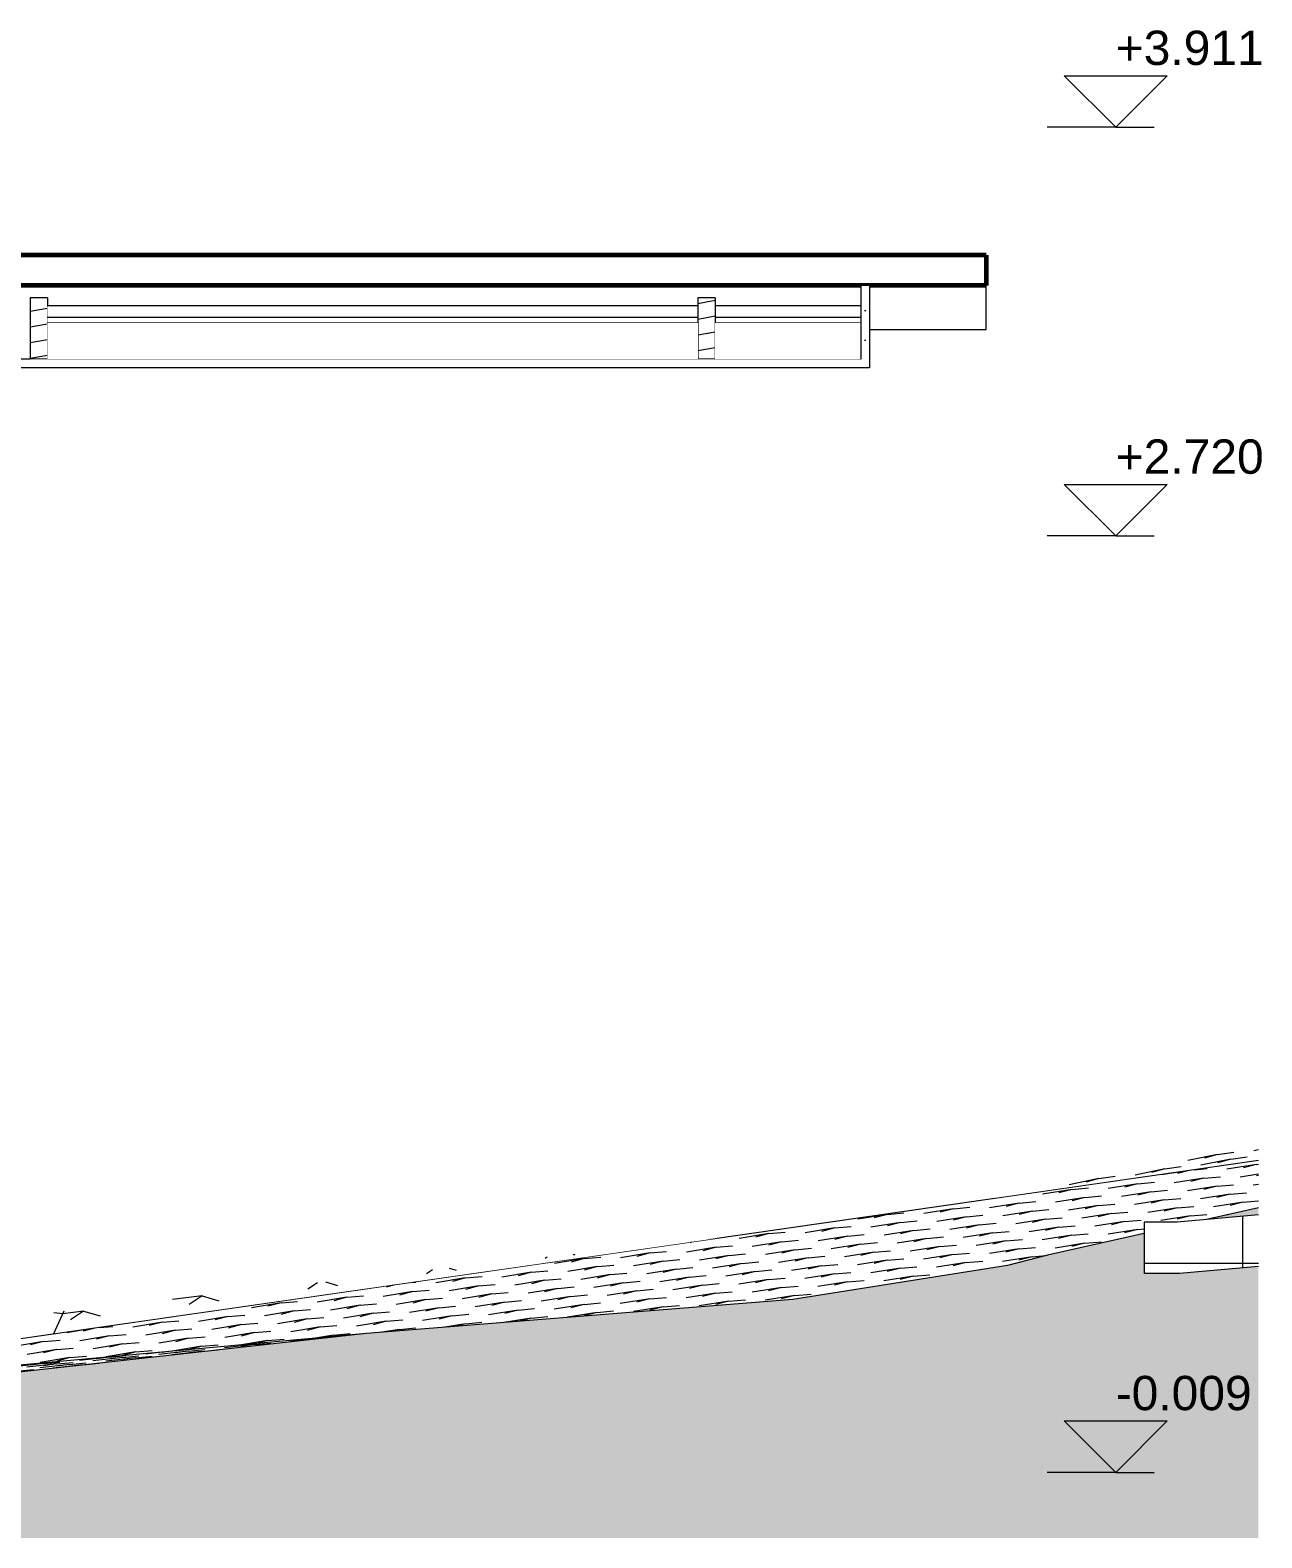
# Model space of a CAD drawing. Header units: metres. Extents: x 48 to 635, y -15 to 39.
# Drawn here: x 496.252 to 499.84, y -14.801 to -10.407 of the extents above; entities that cross this region are included whole.
import ezdxf

# ---------------------------------------------------------------- set-up
doc = ezdxf.new("R2010")
doc.units = ezdxf.units.M
doc.header["$MEASUREMENT"] = 0
doc.linetypes.add('Wipeout_Contour', pattern=[1, 0, -1])
for name, color, linetype in [('Dimensioning - General', 7, 'Continuous'), ('Interior - Furniture', 7, 'Continuous'), ('Interior - Stair & Railing', 7, 'Continuous'), ('Shell - Roof', 7, 'Continuous'), ('Site & Landscape - Terrain', 7, 'Continuous'), ('TOPO', 7, 'Continuous')]:
    doc.layers.add(name, color=color, linetype=linetype)
doc.styles.add('GENERATED_STYLE_1', font='')
doc.styles.get('GENERATED_STYLE_1').set_extended_font_data('Arial')
pattern_1 = [(10, (476.33491, -14.601266), (-0.00781417, 0.04431635), [])]
pattern_2 = [(0, (476.33491, -14.60127), (0, 0.08660254), [0, -0.05]), (0, (476.35991, -14.557965), (0, 0.08660254), [0, -0.05])]
pattern_3 = [(90, (476.3349, -14.60127), (-0.35, 0), []), (180, (476.3349, -14.60127), (0, 0.2), [])]

msp = doc.modelspace()

# ---------------------------------------------------------------- linework, layer by layer
at = {"layer": 'Dimensioning - General', "color": 7, "linetype": 'Continuous', "lineweight": 13}
for p, q in [((499.4146, -10.6899), (499.2646, -10.5399)), ((499.2646, -10.5399), (499.5646, -10.5399)), ((499.5646, -10.5399), (499.4146, -10.6899)), ((499.4146, -11.8813), (499.2646, -11.7313)), ((499.2646, -11.7313), (499.5646, -11.7313)), ((499.5646, -11.7313), (499.4146, -11.8813)), ((499.4146, -14.6106), (499.2646, -14.4606)), ((499.2646, -14.4606), (499.5646, -14.4606)), ((499.5646, -14.4606), (499.4146, -14.6106))]:
    msp.add_line(p, q, dxfattribs=at)
at = {"layer": 'Dimensioning - General', "color": 151, "linetype": 'Continuous', "lineweight": 20, "true_color": 0x80c2ff}
for p, q in [((499.4146, -10.6899), (499.2146, -10.6899)), ((499.4146, -10.6899), (499.5271, -10.6899)), ((499.4146, -11.8813), (499.2146, -11.8813)), ((499.4146, -11.8813), (499.5271, -11.8813)), ((499.4146, -14.6106), (499.2146, -14.6106)), ((499.4146, -14.6106), (499.5271, -14.6106))]:
    msp.add_line(p, q, dxfattribs=at)
at = {"layer": 'Site & Landscape - Terrain', "color": 55, "linetype": 'Continuous', "lineweight": 13, "true_color": 0xa2a233, "flags": 128}
msp.add_lwpolyline([(499.4973, -13.8813), (498.9596, -13.8813), (498.6973, -13.8813), (496.7551, -14.1568), (495.8073, -14.2913), (494.7992, -14.2913), (494.3073, -14.2913)], dxfattribs=at)

# ---------------------------------------------------------------- texts
at = {"layer": 'Dimensioning - General', "color": 5, "lineweight": 25, "char_height": 0.1, "attachment_point": 7, "style": 'GENERATED_STYLE_1'}
for s, insert in [('\\A1;{\\pql;\\fArial|b0|i0|c0|p34;+3.911}', (499.4146, -10.5099)), ('\\A1;{\\pql;\\fArial|b0|i0|c0|p34;+2.720}', (499.4146, -11.7013))]:
    msp.add_mtext(s, dxfattribs=dict(at, insert=insert))

# ---------------------------------------------------------------- wipeouts: each hides what was drawn before it
at = {"color": 254, "linetype": 'Wipeout_Contour', "lineweight": 0, "ltscale": 1985.627274}
msp.add_wipeout([(496.3023, -11.3663), (496.3023, -11.2907), (496.2523, -11.2907), (496.2523, -11.3663)], dxfattribs=at).dxf.layer = 'Interior - Furniture'
at = {"color": 254, "linetype": 'Wipeout_Contour', "lineweight": 0, "ltscale": 1993.405252}
msp.add_wipeout([(498.2473, -11.3663), (498.2473, -11.2907), (498.1973, -11.2907), (498.1973, -11.3663)], dxfattribs=at).dxf.layer = 'Interior - Furniture'
at = {"color": 254, "linetype": 'Wipeout_Contour', "lineweight": 0, "ltscale": 6954.083134}
msp.add_wipeout([(494.3073, -11.1871), (494.3573, -11.1871), (494.3573, -11.2109), (496.2523, -11.2109), (496.2523, -11.1871), (496.3023, -11.1871), (496.3023, -11.2109), (498.1973, -11.2109), (498.1973, -11.1871), (498.2473, -11.1871), (498.2473, -11.2109), (498.6723, -11.2109), (498.6723, -11.1509), (494.3073, -11.1509)], dxfattribs=at).dxf.layer = 'Shell - Roof'
at = {"color": 254, "linetype": 'Wipeout_Contour', "lineweight": 0, "ltscale": 1995.974353}
msp.add_wipeout([(498.6973, -11.1509), (498.6973, -11.279), (499.0373, -11.279), (499.0373, -11.1509)], dxfattribs=at).dxf.layer = 'Shell - Roof'

# ---------------------------------------------------------------- next in the draw order: hatches: boundary and pattern name
at = {"layer": 'Interior - Furniture', "linetype": 'Continuous', "lineweight": 13, "true_color": 0xe4ad2c}
h = msp.add_hatch(dxfattribs=at)
h.set_pattern_fill('Wood_0003', color=42, style=0, pattern_type=2)
h.set_pattern_definition(pattern_1)
h.paths.add_polyline_path([(496.3023, -11.3663), (496.3023, -11.2907), (496.2523, -11.2907), (496.2523, -11.3663)])
h = msp.add_hatch(dxfattribs=at)
h.set_pattern_fill('Wood_0003', color=42, style=0, pattern_type=2)
h.set_pattern_definition(pattern_1)
h.paths.add_polyline_path([(498.2473, -11.3663), (498.2473, -11.2907), (498.1973, -11.2907), (498.1973, -11.3663)])

# ---------------------------------------------------------------- next in the draw order: linework, layer by layer
at = {"layer": 'Interior - Furniture', "color": 104, "linetype": 'Continuous', "lineweight": 20, "true_color": 0x029e21}
for p, q in [((496.3023, -11.3663), (496.2523, -11.3663)), ((498.2473, -11.3663), (498.1973, -11.3663))]:
    msp.add_line(p, q, dxfattribs=at)
at = {"layer": 'Shell - Roof', "color": 23, "linetype": 'Continuous', "lineweight": 13, "true_color": 0xbf8080}
msp.add_line((498.6973, -11.279), (499.0373, -11.279), dxfattribs=at)

# ---------------------------------------------------------------- next in the draw order: wipeouts: each hides what was drawn before it
at = {"color": 254, "linetype": 'Wipeout_Contour', "lineweight": 0, "ltscale": 1994.345906}
msp.add_wipeout([(498.2473, -11.2447), (498.6723, -11.2447), (498.6723, -11.2109), (498.2473, -11.2109)], dxfattribs=at).dxf.layer = 'Interior - Furniture'
at = {"color": 254, "linetype": 'Wipeout_Contour', "lineweight": 0, "ltscale": 1987.187077}
msp.add_wipeout([(499.0373, -11.063), (494.3073, -11.063), (494.3073, -11.1509), (499.0373, -11.1509)], dxfattribs=at).dxf.layer = 'Shell - Roof'
at = {"color": 254, "linetype": 'Wipeout_Contour', "lineweight": 0, "ltscale": 3468.173113}
msp.add_wipeout([(494.3073, -14.4881), (494.3073, -14.5311), (497.2322, -14.2055), (494.7702, -14.4314), (494.7073, -14.4391), (494.7073, -14.4391), (494.7019, -14.4397)], dxfattribs=at).dxf.layer = 'TOPO'

# ---------------------------------------------------------------- next in the draw order: linework, layer by layer
at = {"layer": 'Interior - Furniture', "color": 104, "linetype": 'Continuous', "lineweight": 13, "true_color": 0x029e21}
msp.add_line((498.6723, -11.2109), (498.2473, -11.2109), dxfattribs=at)
at = {"layer": 'Shell - Roof', "color": 7, "linetype": 'Continuous', "lineweight": 60}
for p, q in [((499.0373, -11.063), (494.3073, -11.063)), ((499.0373, -11.063), (499.0373, -11.1509)), ((499.0373, -11.1509), (494.3073, -11.1509))]:
    msp.add_line(p, q, dxfattribs=at)
at = {"layer": 'Shell - Roof', "color": 23, "linetype": 'Continuous', "lineweight": 13, "true_color": 0xbf8080}
msp.add_line((499.0373, -11.279), (499.0373, -11.1509), dxfattribs=at)

# ---------------------------------------------------------------- next in the draw order: wipeouts: each hides what was drawn before it
at = {"color": 254, "linetype": 'Wipeout_Contour', "lineweight": 0, "ltscale": 1985.619136}
msp.add_wipeout([(496.3023, -11.2907), (496.3023, -11.1871), (496.2523, -11.1871), (496.2523, -11.2907)], dxfattribs=at).dxf.layer = 'Interior - Furniture'
at = {"color": 254, "linetype": 'Wipeout_Contour', "lineweight": 0, "ltscale": 1994.348131}
msp.add_wipeout([(498.2473, -11.2603), (498.6723, -11.2603), (498.6723, -11.2447), (498.2473, -11.2447)], dxfattribs=at).dxf.layer = 'Interior - Furniture'
at = {"color": 254, "linetype": 'Wipeout_Contour', "lineweight": 0, "ltscale": 5485.600256}
msp.add_wipeout([(494.7702, -14.4314), (497.2322, -14.2055), (498.4741, -14.1069), (499.0989, -14.0071), (499.2155, -13.9778), (499.4973, -13.9146), (499.4973, -13.8813), (499.5938, -13.8813), (499.6818, -13.8732), (499.8301, -13.8399), (499.8301, -13.7016)], dxfattribs=at).dxf.layer = 'TOPO'

# ---------------------------------------------------------------- next in the draw order: hatches: boundary and pattern name
at = {"layer": 'Interior - Furniture', "linetype": 'Continuous', "lineweight": 13, "true_color": 0xe4ad2c}
h = msp.add_hatch(dxfattribs=at)
h.set_pattern_fill('Wood_0003', color=42, style=0, pattern_type=2)
h.set_pattern_definition(pattern_1)
h.paths.add_polyline_path([(496.3023, -11.2907), (496.3023, -11.1871), (496.2523, -11.1871), (496.2523, -11.2907)])

# ---------------------------------------------------------------- next in the draw order: linework, layer by layer
at = {"layer": 'Interior - Furniture', "color": 104, "linetype": 'Continuous', "lineweight": 20, "true_color": 0x029e21}
msp.add_line((496.3023, -11.1871), (496.2523, -11.1871), dxfattribs=at)
at = {"layer": 'Interior - Furniture', "color": 104, "linetype": 'Continuous', "lineweight": 13, "true_color": 0x029e21}
for p, q in [((498.6723, -11.2447), (498.2473, -11.2447)), ((498.2473, -11.2603), (498.6723, -11.2603))]:
    msp.add_line(p, q, dxfattribs=at)
at = {"layer": 'Interior - Furniture', "color": 104, "linetype": 'Continuous', "lineweight": 20, "true_color": 0x029e21, "flags": 128}
for points in [[(496.2523, -11.1871), (496.2523, -11.2907), (496.2523, -11.3663)], [(496.3023, -11.1871), (496.3023, -11.2907), (496.3023, -11.3663)]]:
    msp.add_lwpolyline(points, dxfattribs=at)
at = {"layer": 'TOPO', "color": 54, "linetype": 'Continuous', "lineweight": 13}
for p, q in [((498.9418, -13.8419), (498.9898, -13.8378)), ((499.5942, -13.8393), (499.5078, -13.8534)), ((499.5942, -13.8393), (499.5558, -13.8493)), ((498.7498, -13.8584), (498.6634, -13.8725)), ((498.7881, -13.8818), (498.7016, -13.8959)), ((498.7498, -13.8584), (498.7114, -13.8684)), ((498.7881, -13.8818), (498.7496, -13.8917)), ((498.7498, -13.8584), (498.7978, -13.8543)), ((498.7881, -13.8818), (498.836, -13.8777)), ((498.9418, -13.8419), (498.8554, -13.856)), ((498.98, -13.8653), (498.8936, -13.8794)), ((498.9418, -13.8419), (498.9034, -13.8519)), ((498.98, -13.8653), (498.9416, -13.8753)), ((498.98, -13.8653), (499.028, -13.8612)), ((499.0183, -13.8887), (499.0663, -13.8846)), ((499.172, -13.8489), (499.0856, -13.8629)), ((499.2102, -13.8722), (499.1238, -13.8863)), ((499.172, -13.8489), (499.1336, -13.8588)), ((499.2102, -13.8722), (499.1718, -13.8822)), ((499.172, -13.8489), (499.22, -13.8447)), ((499.2102, -13.8722), (499.2582, -13.8681)), ((499.4022, -13.8558), (499.3158, -13.8699)), ((499.4405, -13.8792), (499.354, -13.8933)), ((499.4022, -13.8558), (499.3638, -13.8658)), ((499.4405, -13.8792), (499.402, -13.8891)), ((499.4022, -13.8558), (499.4502, -13.8517)), ((499.4405, -13.8792), (499.4884, -13.8751)), ((499.6324, -13.8627), (499.546, -13.8768)), ((499.6324, -13.8627), (499.594, -13.8727)), ((499.6324, -13.8627), (499.6804, -13.8586)), ((499.7416, -13.8597), (499.738, -13.8603)), ((498.4041, -13.9147), (498.3177, -13.9288)), ((498.4041, -13.9147), (498.3657, -13.9247)), ((498.4041, -13.9147), (498.4521, -13.9106)), ((498.5961, -13.8982), (498.5097, -13.9123)), ((498.6343, -13.9216), (498.5479, -13.9357)), ((498.5961, -13.8982), (498.5576, -13.9082)), ((498.6343, -13.9216), (498.5959, -13.9316)), ((498.5961, -13.8982), (498.6441, -13.8941)), ((498.6343, -13.9216), (498.6823, -13.9175)), ((498.8263, -13.9052), (498.7399, -13.9192)), ((498.8645, -13.9286), (498.7781, -13.9426)), ((498.8263, -13.9052), (498.7879, -13.9151)), ((498.8645, -13.9286), (498.8261, -13.9385)), ((498.8263, -13.9052), (498.8743, -13.9011)), ((498.8645, -13.9286), (498.9125, -13.9244)), ((499.0183, -13.8887), (498.9318, -13.9028)), ((499.0565, -13.9121), (498.9701, -13.9262)), ((499.0183, -13.8887), (498.9798, -13.8987)), ((499.0565, -13.9121), (499.0181, -13.9221)), ((499.0565, -13.9121), (499.1045, -13.908)), ((499.2485, -13.8956), (499.1621, -13.9097)), ((499.2867, -13.919), (499.2003, -13.9331)), ((499.2485, -13.8956), (499.21, -13.9056)), ((499.2867, -13.919), (499.2483, -13.929)), ((499.2485, -13.8956), (499.2965, -13.8915)), ((499.2867, -13.919), (499.3347, -13.9149)), ((499.4787, -13.9026), (499.3923, -13.9166)), ((499.4787, -13.9026), (499.4403, -13.9125)), ((499.4787, -13.9026), (499.4973, -13.901)), ((498.4423, -13.9381), (498.3559, -13.9522)), ((498.4806, -13.9615), (498.3942, -13.9755)), ((498.4423, -13.9381), (498.4039, -13.948)), ((498.4806, -13.9615), (498.4422, -13.9714)), ((498.4423, -13.9381), (498.4903, -13.934)), ((498.4806, -13.9615), (498.5286, -13.9574)), ((498.6726, -13.945), (498.5861, -13.9591)), ((498.7108, -13.9684), (498.6244, -13.9825)), ((498.6726, -13.945), (498.6341, -13.955)), ((498.7108, -13.9684), (498.6724, -13.9784)), ((498.6726, -13.945), (498.7206, -13.9409)), ((498.7108, -13.9684), (498.7588, -13.9643)), ((498.9028, -13.9519), (498.8163, -13.966)), ((498.9028, -13.9519), (498.8643, -13.9619)), ((498.9028, -13.9519), (498.9508, -13.9478)), ((498.941, -13.9753), (498.989, -13.9712)), ((499.0947, -13.9355), (499.0083, -13.9496)), ((499.133, -13.9589), (499.0466, -13.9729)), ((499.0947, -13.9355), (499.0563, -13.9454)), ((499.133, -13.9589), (499.0946, -13.9688)), ((499.0947, -13.9355), (499.1427, -13.9314)), ((499.133, -13.9589), (499.181, -13.9548)), ((499.325, -13.9424), (499.2385, -13.9565)), ((499.325, -13.9424), (499.2865, -13.9524)), ((499.325, -13.9424), (499.373, -13.9383)), ((498.3269, -14.0013), (498.3748, -13.9972)), ((498.5188, -13.9849), (498.4324, -13.9989)), ((498.5571, -14.0082), (498.4706, -14.0223)), ((498.5188, -13.9849), (498.4804, -13.9948)), ((498.5571, -14.0082), (498.5186, -14.0182)), ((498.5188, -13.9849), (498.5668, -13.9807)), ((498.5571, -14.0082), (498.6051, -14.0041)), ((498.749, -13.9918), (498.6626, -14.0059)), ((498.7873, -14.0152), (498.7009, -14.0293)), ((498.749, -13.9918), (498.7106, -14.0017)), ((498.7873, -14.0152), (498.7489, -14.0251)), ((498.749, -13.9918), (498.797, -13.9877)), ((498.7873, -14.0152), (498.8353, -14.0111)), ((498.941, -13.9753), (498.8546, -13.9894)), ((498.9793, -13.9987), (498.8928, -14.0128)), ((498.941, -13.9753), (498.9026, -13.9853)), ((498.9793, -13.9987), (498.9408, -14.0087)), ((498.9793, -13.9987), (499.0273, -13.9946)), ((499.1712, -13.9823), (499.0848, -13.9963)), ((499.1712, -13.9823), (499.1328, -13.9922)), ((499.1712, -13.9823), (499.2113, -13.9788)), ((498.4033, -14.0481), (498.3169, -14.0622)), ((498.3651, -14.0247), (498.3267, -14.0347)), ((498.4033, -14.0481), (498.3649, -14.0581)), ((498.3651, -14.0247), (498.4131, -14.0206)), ((498.4033, -14.0481), (498.4513, -14.044)), ((498.5953, -14.0316), (498.5089, -14.0457)), ((498.6336, -14.055), (498.5471, -14.0691)), ((498.5953, -14.0316), (498.5569, -14.0416)), ((498.6336, -14.055), (498.5951, -14.065)), ((498.5953, -14.0316), (498.6433, -14.0275)), ((498.6336, -14.055), (498.6815, -14.0509)), ((498.8255, -14.0386), (498.7391, -14.0526)), ((498.8255, -14.0386), (498.7871, -14.0485)), ((498.8255, -14.0386), (498.8735, -14.0344)), ((498.4416, -14.0715), (498.3552, -14.0856)), ((498.4798, -14.0949), (498.3934, -14.1089)), ((498.4416, -14.0715), (498.4031, -14.0814)), ((498.4798, -14.0949), (498.4414, -14.1048)), ((498.4416, -14.0715), (498.4896, -14.0674)), ((498.4798, -14.0949), (498.5278, -14.0908)), ((496.5218, -14.2361), (496.4354, -14.2501)), ((496.5218, -14.2361), (496.4834, -14.246)), ((496.5218, -14.2361), (496.5698, -14.232)), ((496.905, -14.2381), (496.953, -14.2334)), ((496.4828, -14.2747), (496.3964, -14.2843)), ((496.5211, -14.2757), (496.4346, -14.2854)), ((496.4828, -14.2747), (496.4444, -14.2796)), ((496.5593, -14.2768), (496.4729, -14.2865)), ((496.5601, -14.2595), (496.4737, -14.2735)), ((496.5211, -14.2757), (496.4826, -14.2807)), ((496.4828, -14.2747), (496.5308, -14.27)), ((496.5593, -14.2768), (496.5209, -14.2818)), ((496.5211, -14.2757), (496.5691, -14.271)), ((496.5601, -14.2595), (496.5217, -14.2694)), ((496.5593, -14.2768), (496.6073, -14.2721)), ((496.5601, -14.2595), (496.6081, -14.2553)), ((496.6371, -14.2601), (496.5884, -14.2655)), ((496.713, -14.2569), (496.6266, -14.2666)), ((496.6546, -14.2585), (496.6364, -14.2608)), ((496.7513, -14.258), (496.6649, -14.2677)), ((496.7521, -14.243), (496.6656, -14.2571)), ((496.713, -14.2569), (496.6746, -14.2619)), ((496.7513, -14.258), (496.7129, -14.263)), ((496.713, -14.2569), (496.761, -14.2522)), ((496.7521, -14.243), (496.7136, -14.253)), ((496.7513, -14.258), (496.7993, -14.2533)), ((496.7521, -14.243), (496.8001, -14.2389)), ((496.905, -14.2381), (496.8186, -14.2478)), ((496.905, -14.2381), (496.8666, -14.2431)), ((496.4056, -14.2967), (496.4536, -14.292))]:
    msp.add_line(p, q, dxfattribs=at)

# ---------------------------------------------------------------- next in the draw order: texts
at = {"layer": 'Dimensioning - General', "color": 5, "lineweight": 25, "insert": (499.4146, -14.4306), "char_height": 0.1, "attachment_point": 7, "style": 'GENERATED_STYLE_1'}
msp.add_mtext('\\A1;{\\pql;\\fArial|b0|i0|c0|p34;-0.009}', dxfattribs=at)

# ---------------------------------------------------------------- next in the draw order: wipeouts: each hides what was drawn before it
at = {"color": 254, "linetype": 'Wipeout_Contour', "lineweight": 0, "ltscale": 1498.752669}
msp.add_wipeout([(499.8301, -13.6557), (499.0322, -13.8167), (499.8301, -13.7016)], dxfattribs=at).dxf.layer = 'TOPO'
at = {"color": 254, "linetype": 'Wipeout_Contour', "lineweight": 0, "ltscale": 2973.997787}
msp.add_wipeout([(495.2412, -14.0104), (494.7073, -14.3003), (494.7073, -14.4368), (494.7702, -14.4314), (496.3204, -14.2078), (496.3516, -14.1401)], dxfattribs=at).dxf.layer = 'TOPO'

# ---------------------------------------------------------------- next in the draw order: linework, layer by layer
at = {"layer": 'TOPO', "color": 54, "linetype": 'Continuous', "lineweight": 13}
for p, q in [((499.7112, -13.6838), (499.6248, -13.7015)), ((499.7495, -13.6979), (499.663, -13.7155)), ((499.7112, -13.6838), (499.6728, -13.6944)), ((499.7495, -13.6979), (499.711, -13.7085)), ((499.7112, -13.6838), (499.7592, -13.6768)), ((499.7495, -13.6979), (499.7975, -13.6908)), ((499.8301, -13.6705), (499.8168, -13.6732)), ((499.3655, -13.7544), (499.4135, -13.7473)), ((499.5575, -13.7261), (499.4711, -13.7438)), ((499.5575, -13.7261), (499.5191, -13.7367)), ((499.5982, -13.735), (499.5468, -13.7434)), ((499.5575, -13.7261), (499.6055, -13.7191)), ((499.6714, -13.7527), (499.585, -13.7668)), ((499.6275, -13.7308), (499.5948, -13.7393)), ((499.6714, -13.7527), (499.633, -13.7627)), ((499.6444, -13.7284), (499.6812, -13.7252)), ((499.6714, -13.7527), (499.7194, -13.7486)), ((499.8252, -13.7129), (499.7387, -13.7269)), ((499.8301, -13.7417), (499.777, -13.7503)), ((499.8252, -13.7129), (499.7867, -13.7228)), ((499.8301, -13.7449), (499.825, -13.7462)), ((499.8252, -13.7129), (499.8301, -13.7124)), ((499.2875, -13.7856), (499.2011, -13.7997)), ((499.2875, -13.7856), (499.2491, -13.7956)), ((499.3655, -13.7544), (499.2791, -13.772)), ((499.2875, -13.7856), (499.3355, -13.7815)), ((499.3655, -13.7544), (499.3271, -13.7649)), ((499.4795, -13.7692), (499.393, -13.7832)), ((499.5177, -13.7926), (499.4313, -13.8066)), ((499.4795, -13.7692), (499.441, -13.7791)), ((499.5177, -13.7926), (499.4793, -13.8025)), ((499.4795, -13.7692), (499.5275, -13.7651)), ((499.5177, -13.7926), (499.5657, -13.7884)), ((499.7097, -13.7761), (499.6233, -13.7902)), ((499.7097, -13.7761), (499.6712, -13.7861)), ((499.7097, -13.7761), (499.7577, -13.772)), ((499.7479, -13.7995), (499.7959, -13.7954)), ((499.8301, -13.7713), (499.8152, -13.7737)), ((499.1338, -13.8255), (499.0473, -13.8395)), ((499.1338, -13.8255), (499.0953, -13.8354)), ((499.1338, -13.8255), (499.1818, -13.8214)), ((499.3257, -13.809), (499.2393, -13.8231)), ((499.364, -13.8324), (499.2775, -13.8465)), ((499.3257, -13.809), (499.2873, -13.819)), ((499.364, -13.8324), (499.3255, -13.8424)), ((499.3257, -13.809), (499.3737, -13.8049)), ((499.364, -13.8324), (499.412, -13.8283)), ((499.5559, -13.8159), (499.4695, -13.83)), ((499.5559, -13.8159), (499.5175, -13.8259)), ((499.5559, -13.8159), (499.6039, -13.8118)), ((499.5942, -13.8393), (499.6422, -13.8352)), ((499.7479, -13.7995), (499.6615, -13.8136)), ((499.7862, -13.8229), (499.6997, -13.8369)), ((499.7479, -13.7995), (499.7095, -13.8094)), ((499.7862, -13.8229), (499.7477, -13.8328)), ((499.7862, -13.8229), (499.8301, -13.8191)), ((496.2916, -14.2291), (496.2052, -14.2432)), ((496.2916, -14.2291), (496.2532, -14.2391)), ((496.3299, -14.2525), (496.2434, -14.2666)), ((496.3681, -14.2759), (496.2817, -14.29)), ((496.3299, -14.2525), (496.2914, -14.2625)), ((496.3681, -14.2759), (496.3297, -14.2859)), ((496.3299, -14.2525), (496.3779, -14.2484)), ((496.3681, -14.2759), (496.4161, -14.2718)), ((496.2909, -14.2935), (496.2044, -14.3031)), ((496.2136, -14.3155), (496.2616, -14.3108)), ((496.3291, -14.2945), (496.2427, -14.3042)), ((496.2909, -14.2935), (496.2524, -14.2984)), ((496.3673, -14.2956), (496.2809, -14.3053)), ((496.3291, -14.2945), (496.2907, -14.2995)), ((496.2909, -14.2935), (496.3389, -14.2888)), ((496.4056, -14.2967), (496.3192, -14.3063)), ((496.3673, -14.2956), (496.3289, -14.3006)), ((496.3291, -14.2945), (496.3771, -14.2898)), ((496.4056, -14.2967), (496.3671, -14.3016)), ((496.3673, -14.2956), (496.4153, -14.2909))]:
    msp.add_line(p, q, dxfattribs=at)

# ---------------------------------------------------------------- next in the draw order: wipeouts: each hides what was drawn before it
at = {"color": 254, "linetype": 'Wipeout_Contour', "lineweight": 0, "ltscale": 1989.507207}
msp.add_wipeout([(496.3023, -11.2109), (496.3023, -11.2447), (498.1973, -11.2447), (498.1973, -11.2109)], dxfattribs=at).dxf.layer = 'Interior - Furniture'
at = {"color": 254, "linetype": 'Wipeout_Contour', "lineweight": 0, "ltscale": 1492.050879}
msp.add_wipeout([(496.3516, -14.1401), (496.3204, -14.2078), (498.2879, -13.924)], dxfattribs=at).dxf.layer = 'TOPO'

# ---------------------------------------------------------------- next in the draw order: hatches: boundary and pattern name
at = {"layer": 'TOPO', "linetype": 'Continuous', "lineweight": 0, "true_color": 0x353329}
msp.add_hatch(color=250, dxfattribs=at).paths.add_polyline_path([(499.8301, -13.8399), (499.2155, -13.9778), (499.0989, -14.0071), (498.4741, -14.1069), (497.2322, -14.2055), (491.88, -14.8013), (499.8301, -14.8013)])

# ---------------------------------------------------------------- next in the draw order: linework, layer by layer
at = {"layer": 'Interior - Furniture', "color": 104, "linetype": 'Continuous', "lineweight": 13, "true_color": 0x029e21}
msp.add_line((498.1973, -11.2109), (496.3023, -11.2109), dxfattribs=at)
at = {"layer": 'TOPO', "color": 54, "linetype": 'Continuous', "lineweight": 13}
for p, q in [((499.8301, -13.7016), (494.7702, -14.4314)), ((498.0584, -13.971), (497.972, -13.9851)), ((498.0584, -13.971), (498.02, -13.981)), ((498.0584, -13.971), (498.1064, -13.9669)), ((498.2504, -13.9545), (498.1639, -13.9686)), ((498.1792, -13.9397), (498.1737, -13.9411)), ((498.2504, -13.9545), (498.2119, -13.9645)), ((498.2504, -13.9545), (498.2984, -13.9504)), ((497.4732, -14.0149), (497.493, -14.0208)), ((497.7588, -13.983), (497.7523, -13.9874)), ((497.8664, -13.9875), (497.78, -14.0015)), ((497.9047, -14.0108), (497.8182, -14.0249)), ((497.8664, -13.9875), (497.828, -13.9974)), ((497.8336, -13.9747), (497.8387, -13.9762)), ((497.9047, -14.0108), (497.8662, -14.0208)), ((497.8664, -13.9875), (497.9144, -13.9833)), ((497.9047, -14.0108), (497.9527, -14.0067)), ((498.0966, -13.9944), (498.0102, -14.0085)), ((498.0966, -13.9944), (498.0582, -14.0043)), ((498.0966, -13.9944), (498.1446, -13.9903)), ((498.1349, -14.0178), (498.1829, -14.0137)), ((498.2886, -13.9779), (498.2022, -13.992)), ((498.3269, -14.0013), (498.2404, -14.0154)), ((498.2886, -13.9779), (498.2502, -13.9879)), ((498.3269, -14.0013), (498.2884, -14.0113)), ((498.2886, -13.9779), (498.3366, -13.9738)), ((497.0893, -14.0578), (497.0609, -14.0765)), ((497.1128, -14.0551), (497.1473, -14.0654)), ((497.3651, -14.0571), (497.3767, -14.0561)), ((497.424, -14.0204), (497.4066, -14.0319)), ((497.5207, -14.0438), (497.4343, -14.0578)), ((497.5207, -14.0438), (497.4823, -14.0537)), ((497.5207, -14.0438), (497.5687, -14.0396)), ((497.7127, -14.0273), (497.6263, -14.0414)), ((497.7509, -14.0507), (497.6645, -14.0648)), ((497.7127, -14.0273), (497.6743, -14.0373)), ((497.7509, -14.0507), (497.7125, -14.0607)), ((497.7127, -14.0273), (497.7607, -14.0232)), ((497.7509, -14.0507), (497.7989, -14.0466)), ((497.9429, -14.0342), (497.8565, -14.0483)), ((497.9812, -14.0576), (497.8947, -14.0717)), ((497.9429, -14.0342), (497.9045, -14.0442)), ((497.9812, -14.0576), (497.9427, -14.0676)), ((497.9429, -14.0342), (497.9909, -14.0301)), ((497.9812, -14.0576), (498.0291, -14.0535)), ((498.1349, -14.0178), (498.0485, -14.0319)), ((498.1731, -14.0412), (498.0867, -14.0552)), ((498.1349, -14.0178), (498.0965, -14.0277)), ((498.1731, -14.0412), (498.1347, -14.0511)), ((498.1731, -14.0412), (498.2211, -14.037)), ((498.2114, -14.0646), (498.2594, -14.0604)), ((498.3651, -14.0247), (498.2787, -14.0388)), ((496.7536, -14.0957), (496.6672, -14.1068)), ((496.7536, -14.0957), (496.7152, -14.1211)), ((496.7536, -14.0957), (496.8016, -14.11)), ((497.175, -14.1001), (497.0886, -14.1141)), ((497.175, -14.1001), (497.1366, -14.11)), ((497.175, -14.1001), (497.223, -14.096)), ((497.367, -14.0836), (497.2806, -14.0977)), ((497.3102, -14.065), (497.2903, -14.0702)), ((497.367, -14.0836), (497.3286, -14.0936)), ((497.367, -14.0836), (497.415, -14.0795)), ((497.4052, -14.107), (497.4532, -14.1029)), ((497.559, -14.0672), (497.4725, -14.0812)), ((497.5972, -14.0905), (497.5108, -14.1046)), ((497.559, -14.0672), (497.5205, -14.0771)), ((497.5972, -14.0905), (497.5588, -14.1005)), ((497.559, -14.0672), (497.607, -14.063)), ((497.5972, -14.0905), (497.6452, -14.0864)), ((497.7892, -14.0741), (497.7028, -14.0882)), ((497.8274, -14.0975), (497.741, -14.1115)), ((497.7892, -14.0741), (497.7507, -14.084)), ((497.8274, -14.0975), (497.789, -14.1074)), ((497.7892, -14.0741), (497.8372, -14.07)), ((497.8274, -14.0975), (497.8754, -14.0934)), ((498.0194, -14.081), (497.933, -14.0951)), ((498.0576, -14.1044), (497.9712, -14.1185)), ((498.0194, -14.081), (497.981, -14.091)), ((498.0576, -14.1044), (498.0192, -14.1144)), ((498.0194, -14.081), (498.0674, -14.0769)), ((498.0576, -14.1044), (498.1056, -14.1003)), ((498.2114, -14.0646), (498.1249, -14.0786)), ((498.2496, -14.0879), (498.1632, -14.102)), ((498.2114, -14.0646), (498.1729, -14.0745)), ((498.2496, -14.0879), (498.2112, -14.0979)), ((498.2496, -14.0879), (498.2976, -14.0838)), ((496.3204, -14.2078), (496.3516, -14.1401)), ((496.3479, -14.148), (496.3215, -14.1454)), ((496.4079, -14.1403), (496.3479, -14.148)), ((496.4079, -14.1403), (496.3695, -14.1657)), ((496.4079, -14.1403), (496.4559, -14.1545)), ((496.983, -14.1165), (496.8966, -14.1306)), ((497.0213, -14.1399), (496.9349, -14.154)), ((496.983, -14.1165), (496.9446, -14.1265)), ((497.0213, -14.1399), (496.9829, -14.1499)), ((496.983, -14.1165), (497.031, -14.1124)), ((497.0213, -14.1399), (497.0693, -14.1358)), ((497.2133, -14.1235), (497.1268, -14.1375)), ((497.2515, -14.1468), (497.1651, -14.1609)), ((497.2133, -14.1235), (497.1748, -14.1334)), ((497.2515, -14.1468), (497.2131, -14.1568)), ((497.2133, -14.1235), (497.2613, -14.1193)), ((497.2515, -14.1468), (497.2995, -14.1427)), ((497.4052, -14.107), (497.3188, -14.1211)), ((497.4435, -14.1304), (497.357, -14.1445)), ((497.4052, -14.107), (497.3668, -14.117)), ((497.4435, -14.1304), (497.405, -14.1403)), ((497.4435, -14.1304), (497.4915, -14.1263)), ((497.6354, -14.1139), (497.549, -14.128)), ((497.6737, -14.1373), (497.5873, -14.1514)), ((497.6354, -14.1139), (497.597, -14.1239)), ((497.6737, -14.1373), (497.6353, -14.1473)), ((497.6354, -14.1139), (497.6834, -14.1098)), ((497.6737, -14.1373), (497.7217, -14.1332)), ((497.8657, -14.1209), (497.7792, -14.1349)), ((497.9039, -14.1442), (497.8175, -14.1583)), ((497.8657, -14.1209), (497.8272, -14.1308)), ((497.9039, -14.1442), (497.8655, -14.1542)), ((497.8657, -14.1209), (497.9137, -14.1167)), ((497.9039, -14.1442), (497.9519, -14.1401)), ((498.0959, -14.1278), (498.0094, -14.1419)), ((498.0959, -14.1278), (498.0574, -14.1377)), ((498.0959, -14.1278), (498.1439, -14.1237)), ((498.2878, -14.1113), (498.2014, -14.1254)), ((498.2878, -14.1113), (498.2494, -14.1213)), ((498.2878, -14.1113), (498.3358, -14.1072)), ((496.4201, -14.1934), (496.3589, -14.2034)), ((496.4413, -14.1904), (496.4069, -14.1993)), ((496.4534, -14.1886), (496.4934, -14.1852)), ((496.6373, -14.1728), (496.5509, -14.1869)), ((496.6373, -14.1728), (496.5989, -14.1828)), ((496.6373, -14.1728), (496.6853, -14.1687)), ((496.6756, -14.1962), (496.7236, -14.1921)), ((496.8293, -14.1564), (496.7429, -14.1704)), ((496.8676, -14.1798), (496.7811, -14.1938)), ((496.8293, -14.1564), (496.7909, -14.1663)), ((496.8676, -14.1798), (496.8291, -14.1897)), ((496.8293, -14.1564), (496.8773, -14.1523)), ((496.8676, -14.1798), (496.9155, -14.1756)), ((497.0595, -14.1633), (496.9731, -14.1774)), ((497.0978, -14.1867), (497.0113, -14.2008)), ((497.0595, -14.1633), (497.0211, -14.1733)), ((497.0978, -14.1867), (497.0593, -14.1967)), ((497.0595, -14.1633), (497.1075, -14.1592)), ((497.0978, -14.1867), (497.1458, -14.1826)), ((497.2897, -14.1702), (497.2033, -14.1843)), ((497.2897, -14.1702), (497.2513, -14.1802)), ((497.2897, -14.1702), (497.3377, -14.1661)), ((497.328, -14.1936), (497.376, -14.1895)), ((497.4817, -14.1538), (497.3953, -14.1678)), ((497.4817, -14.1538), (497.4433, -14.1637)), ((497.52, -14.1772), (497.4543, -14.1879)), ((497.4817, -14.1538), (497.5297, -14.1497)), ((497.52, -14.1772), (497.4895, -14.1851)), ((497.52, -14.1772), (497.5679, -14.173)), ((497.7119, -14.1607), (497.6317, -14.1738)), ((497.7119, -14.1607), (497.6747, -14.1704)), ((497.7119, -14.1607), (497.7599, -14.1566)), ((497.2322, -14.2055), (494.7702, -14.4314)), ((496.2916, -14.2291), (496.3396, -14.225)), ((496.4836, -14.2127), (496.3972, -14.2268)), ((496.4836, -14.2127), (496.4452, -14.2226)), ((496.4836, -14.2127), (496.5316, -14.2086)), ((496.6756, -14.1962), (496.5892, -14.2103)), ((496.7138, -14.2196), (496.6274, -14.2337)), ((496.6756, -14.1962), (496.6371, -14.2062)), ((496.7138, -14.2196), (496.6754, -14.2296)), ((496.7138, -14.2196), (496.7618, -14.2155)), ((496.9058, -14.2031), (496.8194, -14.2172)), ((496.9058, -14.2031), (496.8674, -14.2131)), ((496.944, -14.2265), (496.8683, -14.2389)), ((496.9058, -14.2031), (496.9538, -14.199)), ((496.944, -14.2265), (496.9119, -14.2349)), ((496.944, -14.2265), (496.992, -14.2224)), ((497.097, -14.2193), (497.0106, -14.229)), ((497.097, -14.2193), (497.0586, -14.2243)), ((497.136, -14.2101), (497.0765, -14.2198)), ((497.097, -14.2193), (497.145, -14.2146)), ((497.136, -14.2101), (497.1107, -14.2166)), ((497.136, -14.2101), (497.184, -14.206)), ((497.328, -14.1936), (497.277, -14.2019)), ((497.328, -14.1936), (497.3043, -14.1998))]:
    msp.add_line(p, q, dxfattribs=at)
at = {"layer": 'TOPO', "color": 55, "linetype": 'Continuous', "lineweight": 13, "true_color": 0xa2a233, "flags": 128}
msp.add_lwpolyline([(499.8301, -13.8399), (499.2155, -13.9778), (499.0989, -14.0071), (498.4741, -14.1069), (497.2322, -14.2055), (491.88, -14.8013)], dxfattribs=at)

# ---------------------------------------------------------------- next in the draw order: wipeouts: each hides what was drawn before it
at = {"color": 254, "linetype": 'Wipeout_Contour', "lineweight": 0, "ltscale": 1989.509438}
msp.add_wipeout([(496.3023, -11.2447), (496.3023, -11.2603), (498.1973, -11.2603), (498.1973, -11.2447)], dxfattribs=at).dxf.layer = 'Interior - Furniture'

# ---------------------------------------------------------------- next in the draw order: linework, layer by layer
at = {"layer": 'Interior - Furniture', "color": 104, "linetype": 'Continuous', "lineweight": 13, "true_color": 0x029e21}
for p, q in [((498.1973, -11.2447), (496.3023, -11.2447)), ((496.3023, -11.2603), (498.1973, -11.2603))]:
    msp.add_line(p, q, dxfattribs=at)

# ---------------------------------------------------------------- next in the draw order: wipeouts: each hides what was drawn before it
at = {"color": 254, "linetype": 'Wipeout_Contour', "lineweight": 0, "ltscale": 1999.036502}
msp.add_wipeout([(499.4973, -14.0313), (499.6007, -14.0313), (499.5938, -13.8813), (499.4973, -13.8813)], dxfattribs=at).dxf.layer = 'Interior - Stair & Railing'

# ---------------------------------------------------------------- next in the draw order: hatches: boundary and pattern name
at = {"layer": 'Interior - Stair & Railing', "linetype": 'Continuous', "lineweight": 0, "true_color": 0x000000}
h = msp.add_hatch(dxfattribs=at)
h.set_pattern_fill('Grid_20x35_0003', color=18, style=0, pattern_type=2)
h.set_pattern_definition(pattern_3)
h.paths.add_polyline_path([(499.4973, -14.0313), (499.6007, -14.0313), (499.5938, -13.8813), (499.4973, -13.8813)])

# ---------------------------------------------------------------- next in the draw order: linework, layer by layer
at = {"layer": 'Interior - Stair & Railing', "color": 171, "linetype": 'Continuous', "lineweight": 13}
for p, q in [((499.4973, -13.8813), (499.4973, -14.0313)), ((499.5938, -13.8813), (499.4973, -13.8813)), ((499.6007, -14.0313), (499.4973, -14.0313))]:
    msp.add_line(p, q, dxfattribs=at)

# ---------------------------------------------------------------- next in the draw order: wipeouts: each hides what was drawn before it
at = {"color": 254, "linetype": 'Wipeout_Contour', "lineweight": 0, "ltscale": 1993.397146}
msp.add_wipeout([(498.2473, -11.2907), (498.2473, -11.1871), (498.1973, -11.1871), (498.1973, -11.2907)], dxfattribs=at).dxf.layer = 'Interior - Furniture'

# ---------------------------------------------------------------- next in the draw order: hatches: boundary and pattern name
at = {"layer": 'Interior - Furniture', "linetype": 'Continuous', "lineweight": 13, "true_color": 0xe4ad2c}
h = msp.add_hatch(dxfattribs=at)
h.set_pattern_fill('Wood_0003', color=42, style=0, pattern_type=2)
h.set_pattern_definition(pattern_1)
h.paths.add_polyline_path([(498.2473, -11.2907), (498.2473, -11.1871), (498.1973, -11.1871), (498.1973, -11.2907)])

# ---------------------------------------------------------------- next in the draw order: linework, layer by layer
at = {"layer": 'Interior - Furniture', "color": 104, "linetype": 'Continuous', "lineweight": 20, "true_color": 0x029e21}
msp.add_line((498.2473, -11.1871), (498.1973, -11.1871), dxfattribs=at)
at = {"layer": 'Interior - Furniture', "color": 104, "linetype": 'Continuous', "lineweight": 20, "true_color": 0x029e21, "flags": 128}
for points in [[(498.1973, -11.1871), (498.1973, -11.2907), (498.1973, -11.3663)], [(498.2473, -11.1871), (498.2473, -11.2907), (498.2473, -11.3663)]]:
    msp.add_lwpolyline(points, dxfattribs=at)

# ---------------------------------------------------------------- next in the draw order: wipeouts: each hides what was drawn before it
at = {"color": 254, "linetype": 'Wipeout_Contour', "lineweight": 0, "ltscale": 1999.604767}
msp.add_wipeout([(499.6007, -14.0313), (499.8301, -14.0101), (499.8301, -13.8595), (499.5938, -13.8813)], dxfattribs=at).dxf.layer = 'Interior - Stair & Railing'

# ---------------------------------------------------------------- next in the draw order: hatches: boundary and pattern name
at = {"layer": 'Interior - Stair & Railing', "linetype": 'Continuous', "lineweight": 0, "true_color": 0x000000}
h = msp.add_hatch(dxfattribs=at)
h.set_pattern_fill('Grid_20x35_0003', color=18, style=0, pattern_type=2)
h.set_pattern_definition(pattern_3)
h.paths.add_polyline_path([(499.6007, -14.0313), (499.8301, -14.0101), (499.8301, -13.8595), (499.5938, -13.8813)])

# ---------------------------------------------------------------- next in the draw order: linework, layer by layer
at = {"layer": 'Interior - Stair & Railing', "color": 171, "linetype": 'Continuous', "lineweight": 13}
for p, q in [((499.8301, -13.8595), (499.5938, -13.8813)), ((499.8301, -14.0101), (499.6007, -14.0313))]:
    msp.add_line(p, q, dxfattribs=at)

# ---------------------------------------------------------------- next in the draw order: wipeouts: each hides what was drawn before it
at = {"color": 254, "linetype": 'Wipeout_Contour', "lineweight": 0, "ltscale": 1986.481853}
msp.add_wipeout([(498.6723, -11.3663), (494.3073, -11.3663), (494.3073, -11.3913), (498.6723, -11.3913)], dxfattribs=at).dxf.layer = 'Site & Landscape - Terrain'

# ---------------------------------------------------------------- next in the draw order: hatches: boundary and pattern name
at = {"layer": 'Site & Landscape - Terrain', "linetype": 'Continuous', "lineweight": 15, "true_color": 0x93a0c6}
h = msp.add_hatch(dxfattribs=at)
h.set_pattern_fill('Plaster_0003', color=253, style=0, pattern_type=2)
h.set_pattern_definition(pattern_2)
h.paths.add_polyline_path([(498.6723, -11.3663), (494.3073, -11.3663), (494.3073, -11.3913), (498.6723, -11.3913)])

# ---------------------------------------------------------------- next in the draw order: linework, layer by layer
at = {"layer": 'Site & Landscape - Terrain', "color": 55, "linetype": 'Continuous', "lineweight": 13, "true_color": 0xa2a233}
for p, q in [((496.2523, -11.3663), (494.3573, -11.3663)), ((498.1973, -11.3663), (496.3023, -11.3663)), ((498.6723, -11.3663), (498.2473, -11.3663)), ((498.6723, -11.3913), (494.3073, -11.3913))]:
    msp.add_line(p, q, dxfattribs=at)

# ---------------------------------------------------------------- next in the draw order: wipeouts: each hides what was drawn before it
at = {"color": 254, "linetype": 'Wipeout_Contour', "lineweight": 0, "ltscale": 1989.514969}
msp.add_wipeout([(496.3023, -11.2603), (496.3023, -11.3663), (498.1973, -11.3663), (498.1973, -11.2603)], dxfattribs=at).dxf.layer = 'Site & Landscape - Terrain'
at = {"color": 254, "linetype": 'Wipeout_Contour', "lineweight": 0, "ltscale": 1994.353649}
msp.add_wipeout([(498.2473, -11.2603), (498.2473, -11.3663), (498.6723, -11.3663), (498.6723, -11.2603)], dxfattribs=at).dxf.layer = 'Site & Landscape - Terrain'

# ---------------------------------------------------------------- next in the draw order: wipeouts: each hides what was drawn before it
at = {"color": 254, "linetype": 'Wipeout_Contour', "lineweight": 0, "ltscale": 1995.24963}
msp.add_wipeout([(498.6973, -11.1509), (498.6723, -11.1509), (498.6723, -11.3913), (498.6973, -11.3913)], dxfattribs=at).dxf.layer = 'Site & Landscape - Terrain'

# ---------------------------------------------------------------- next in the draw order: hatches: boundary and pattern name
at = {"layer": 'Site & Landscape - Terrain', "linetype": 'Continuous', "lineweight": 15, "true_color": 0x93a0c6}
h = msp.add_hatch(dxfattribs=at)
h.set_pattern_fill('Plaster_0003', color=253, style=0, pattern_type=2)
h.set_pattern_definition(pattern_2)
h.paths.add_polyline_path([(498.6973, -11.1509), (498.6723, -11.1509), (498.6723, -11.3913), (498.6973, -11.3913)])

# ---------------------------------------------------------------- next in the draw order: linework, layer by layer
at = {"layer": 'Site & Landscape - Terrain', "color": 55, "linetype": 'Continuous', "lineweight": 13, "true_color": 0xa2a233}
for p, q in [((498.6723, -11.1509), (498.6723, -11.3663)), ((498.6973, -11.1509), (498.6723, -11.1509)), ((498.6973, -11.1509), (498.6973, -11.3913)), ((498.6973, -11.3913), (498.6723, -11.3913))]:
    msp.add_line(p, q, dxfattribs=at)

doc.saveas('drawing.dxf')
